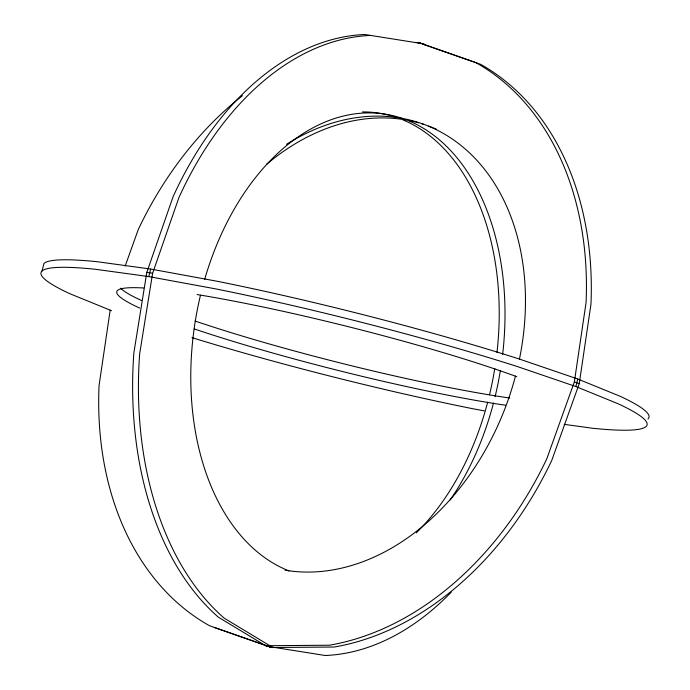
<?xml version="1.0" encoding="UTF-8"?>
<svg xmlns="http://www.w3.org/2000/svg" width="690" height="690" viewBox="0 0 690 690"><rect width="100%" height="100%" fill="white"/><g stroke="black" fill="none" stroke-linecap="round" stroke-linejoin="round"><path stroke-width="1.03" d="M110.184 310.164L99.041 385.684A312.432 232.953 -69.7 0 0 209.381 625.666L271.679 647.522L334.253 647.022A312.432 232.953 -69.7 0 0 551.741 460.454L579.246 383.675L590.959 304.316A312.432 232.953 -69.7 0 0 480.62 64.334L423.203 44.281M266.797 645.719L329.372 645.219A312.432 232.953 -69.7 0 0 546.86 458.652L574.365 381.872L586.077 302.513A312.432 232.953 -69.7 0 0 475.738 62.531L418.321 42.478L415.302 42.495M425.98 45.247L423.66 43.85L364.743 34.5A312.432 206.043 -80.7 0 0 173.078 196.745L146.815 272.343L133.86 352.875A312.432 206.043 -80.7 0 0 218.376 617.196L266.34 646.15L272.136 647.099L224.172 618.136A312.432 206.043 -80.7 0 1 139.656 353.815L152.611 273.292L178.874 197.685A312.432 206.043 -80.7 0 1 370.53 35.44M42.047 271.023L43.944 263.485A312.432 29.946 14.1 0 1 97.316 261.734L150.653 269.048L217.307 281.287A312.432 29.946 14.1 0 1 519.311 359.033L577.754 379L620.405 396.396A312.432 29.946 14.1 0 1 647.953 418.977M111.556 310.716L69.595 293.604A312.432 29.946 14.1 0 1 95.418 269.272L148.764 276.587L150.653 269.048M564.127 424.35L592.684 428.266A312.432 29.946 14.1 0 0 618.507 403.935L575.865 386.538L577.754 379M125.166 266.081L138.259 229.546A312.432 232.953 -69.7 0 1 242.475 95.677M266.34 646.15L325.257 655.5A312.432 206.043 -80.7 0 0 451.226 592.175M417.864 42.901L423.66 43.85M146.815 272.343L152.611 273.292M148.764 276.587L215.409 288.825A312.432 29.946 14.1 0 1 517.414 366.571L575.865 386.538M484.32 410.852L472.693 408.713A312.432 29.946 14.1 0 1 191.958 337.643M214.262 627.469L271.679 647.522M418.321 42.478L420.762 43.375M574.365 381.872L579.246 383.675M408.713 120.819A234.324 154.525 -80.7 0 1 502.639 354.375M500.397 370.435A234.324 154.525 -80.7 0 1 495.075 396.75M493.488 403.046A234.324 154.525 -80.7 0 1 450.225 499.948M289.032 570.906A234.324 154.525 -80.7 0 1 200.48 295.225M204.62 279.528A234.324 154.525 -80.7 0 1 402.865 118.594M402.917 119.879A234.324 154.525 -80.7 0 1 496.973 352.366M494.773 368.426A234.324 154.525 -80.7 0 1 489.52 394.775M487.692 402.098A234.324 154.525 -80.7 0 1 416.286 532.896M362.448 111.927A234.324 154.525 -80.7 0 1 396.069 117.3M266.375 164.479A234.324 174.708 -69.7 0 1 418.494 122.811M421.53 123.7A234.324 174.708 -69.7 0 1 423.548 124.338M428.559 126.063A234.324 174.708 -69.7 0 1 436.468 129.28M286.548 144.305A234.324 174.708 -69.7 0 1 468.398 151.843A234.324 174.708 -69.7 0 1 519.415 359.274M515.49 376.015A234.324 174.708 -69.7 0 1 285.022 570.199M505.477 405.22A234.324 22.46 14.1 0 1 194.157 328.889M139.639 308.059A234.324 22.46 14.1 0 1 143.736 287.997M197.03 294.544A234.324 22.46 14.1 0 1 516.767 376.68M509.738 398.027A234.324 22.46 14.1 0 1 195.072 321.022M141.536 300.512A234.324 22.46 14.1 0 1 120.586 288.213"/></g></svg>
